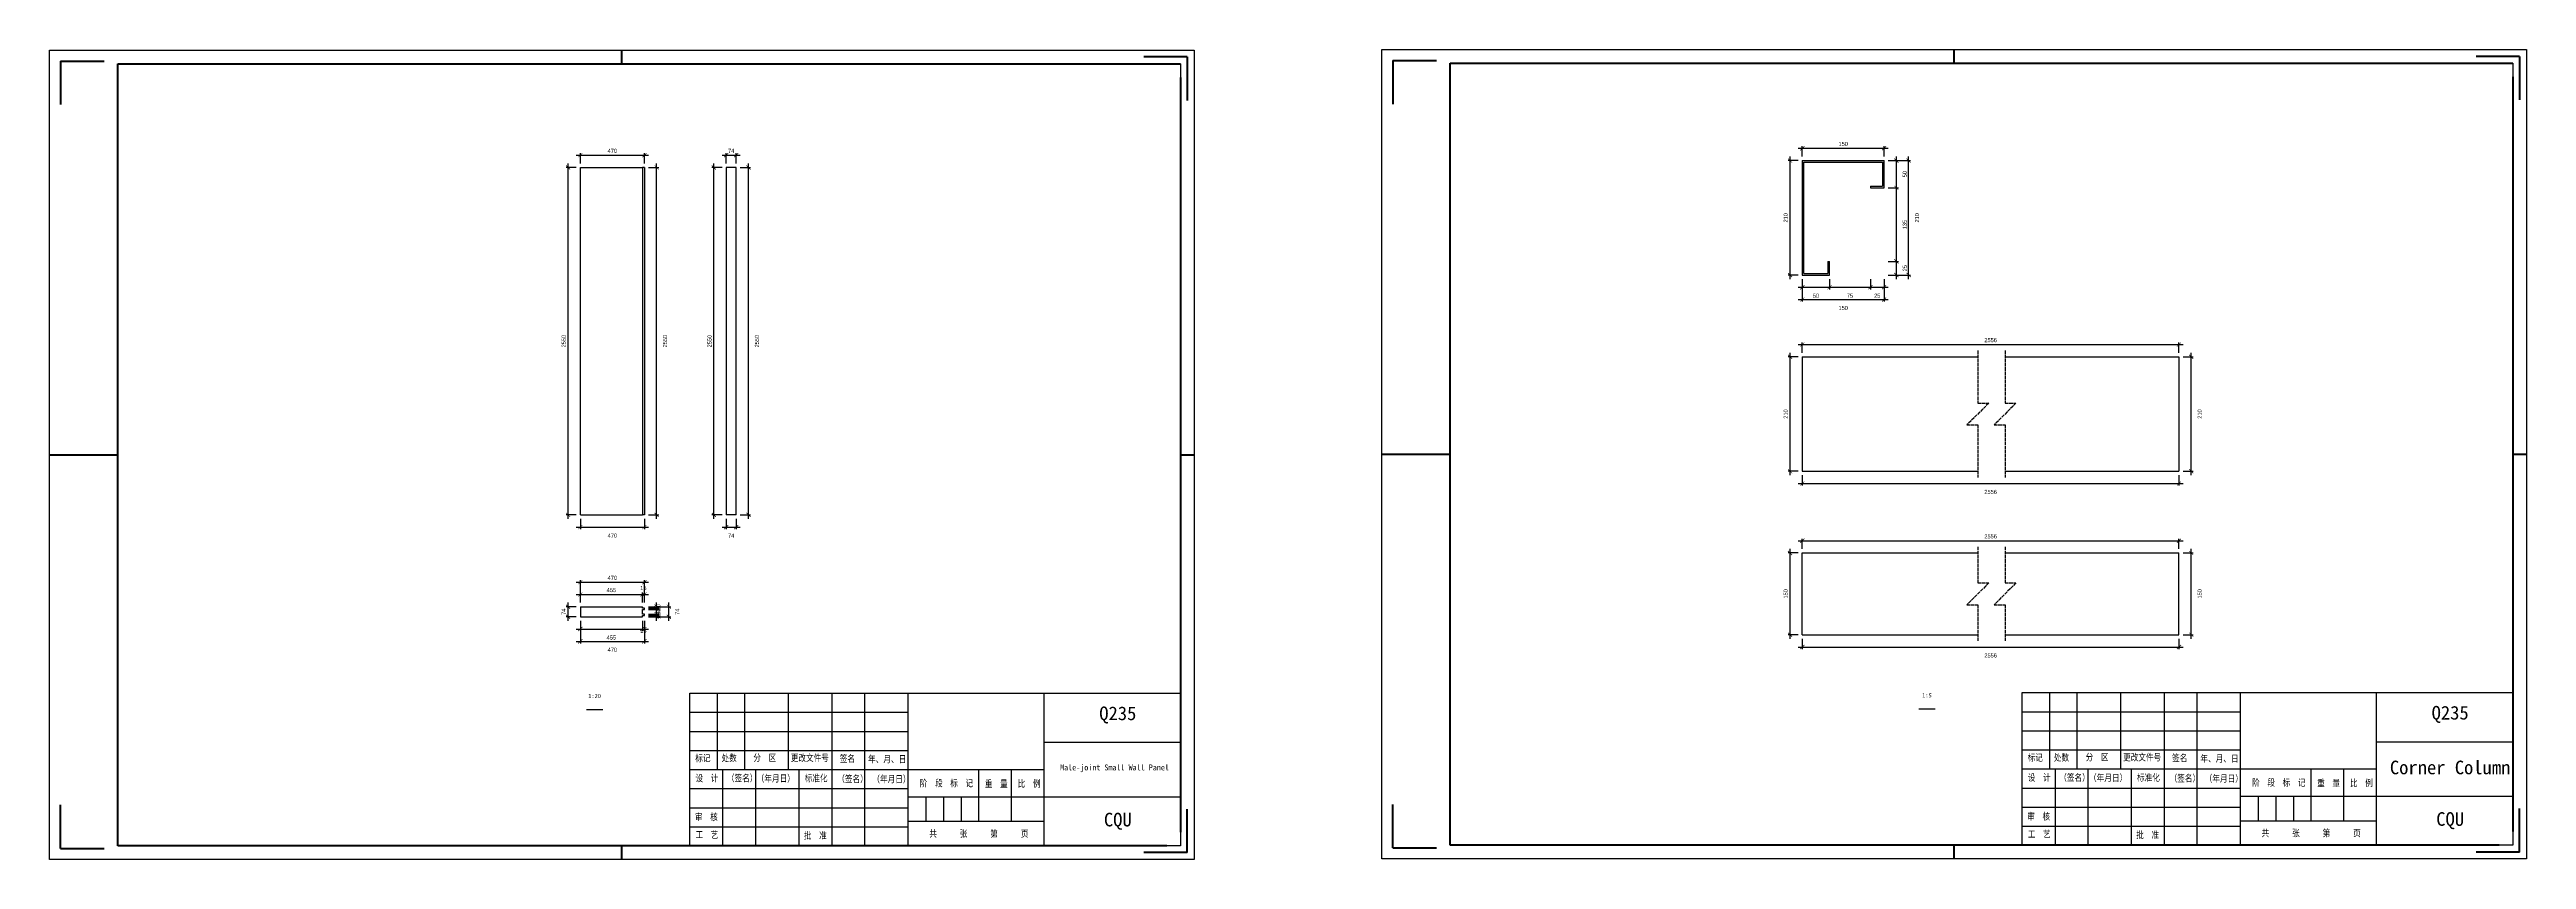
# Model space of a CAD drawing. Header units: millimetres. Extents: x 0 to 1925, y 0 to 4345.
# Drawn here: x 1 to 910, y 0 to 297 of the extents above; entities that cross this region are included whole.
import ezdxf

# ---------------------------------------------------------------- set-up
doc = ezdxf.new("R2010")
doc.units = ezdxf.units.MM
doc.linetypes.add('DASHED', pattern=[1.524, 1.27, -0.254])
doc.layers.add('总内框线', color=7, linetype='Continuous', lineweight=50)
doc.layers.add('总外框线', color=7, linetype='Continuous', lineweight=30)
doc.styles.add('OpenSansCondensed-Light', font='OpenSansCondensed-Light.ttf')
doc.styles.add('陈杰（2）', font='gbenor.shx', dxfattribs={"width": 0.8, "bigfont": 'gbcbig.shx'})
doc.dimstyles.new('EZDXF', dxfattribs={"dimtxt": 0.25, "dimasz": 0.175, "dimexe": 0.375, "dimexo": 0.125, "dimgap": 0.1, "dimtad": 1, "dimlfac": 100, "dimzin": 12, "dimdsep": 46, "dimtxsty": 'OpenSansCondensed-Light', "dimblk": 'ARCHTICK', "dimcen": 2.5, "dimazin": 3, "dimtfac": 0.5, "dimtmove": 2, "dimatfit": 3, "dimarcsym": 0})

# ---------------------------------------------------------------- blocks, each defined once
blk = doc.blocks.new('_ARCHTICK')
at = {"color": 0, "linetype": 'ByBlock', "const_width": 0.15}
blk.add_lwpolyline([(-0.5, -0.5), (0.5, 0.5)], dxfattribs=at)
blk = doc.blocks.new('*D1126')
at = {"color": 0, "lineweight": -2, "transparency": 16777216}
for p, q in [((194.38, 258.23), (220.88, 258.23)), ((195.88, 255.23), (195.88, 258.98)), ((219.38, 255.23), (219.38, 258.98))]:
    blk.add_line(p, q, dxfattribs=at)
at = {"layer": 'Defpoints', "color": 0, "transparency": 16777216}
for p in [(219.38, 258.23), (195.88, 253.73), (219.38, 253.73)]:
    blk.add_point(p, dxfattribs=at)
at = {"color": 0, "lineweight": -2, "transparency": 16777216, "xscale": 1.5, "yscale": 1.5, "zscale": 1.5, "rotation": 180}
blk.add_blockref('_ARCHTICK', (195.88, 258.23), dxfattribs=at)
at = {"color": 0, "lineweight": -2, "transparency": 16777216, "xscale": 1.5, "yscale": 1.5, "zscale": 1.5}
blk.add_blockref('_ARCHTICK', (219.38, 258.23), dxfattribs=at)
at = {"color": 0, "transparency": 16777216, "insert": (207.63, 259.83), "char_height": 1.5, "attachment_point": 5, "style": 'OpenSansCondensed-Light'}
blk.add_mtext('470', dxfattribs=at)
blk = doc.blocks.new('*D1127')
at = {"color": 0, "lineweight": -2, "transparency": 16777216}
for p, q in [((194.38, 121.73), (220.88, 121.73)), ((195.88, 124.73), (195.88, 120.98)), ((219.38, 124.73), (219.38, 120.98))]:
    blk.add_line(p, q, dxfattribs=at)
at = {"layer": 'Defpoints', "color": 0, "transparency": 16777216}
for p in [(195.88, 126.23), (219.38, 126.23), (219.38, 121.73)]:
    blk.add_point(p, dxfattribs=at)
at = {"color": 0, "lineweight": -2, "transparency": 16777216, "xscale": 1.5, "yscale": 1.5, "zscale": 1.5, "rotation": 180}
blk.add_blockref('_ARCHTICK', (195.88, 121.73), dxfattribs=at)
at = {"color": 0, "lineweight": -2, "transparency": 16777216, "xscale": 1.5, "yscale": 1.5, "zscale": 1.5}
blk.add_blockref('_ARCHTICK', (219.38, 121.73), dxfattribs=at)
at = {"color": 0, "transparency": 16777216, "insert": (207.63, 118.63), "char_height": 1.5, "attachment_point": 5, "style": 'OpenSansCondensed-Light'}
blk.add_mtext('470', dxfattribs=at)
blk = doc.blocks.new('*D1128')
at = {"color": 0, "lineweight": -2, "transparency": 16777216}
for p, q in [((191.38, 124.73), (191.38, 255.23)), ((194.38, 253.73), (190.63, 253.73)), ((194.38, 126.23), (190.63, 126.23))]:
    blk.add_line(p, q, dxfattribs=at)
at = {"layer": 'Defpoints', "color": 0, "transparency": 16777216}
for p in [(191.38, 253.73), (195.88, 253.73), (195.88, 126.23)]:
    blk.add_point(p, dxfattribs=at)
at = {"color": 0, "lineweight": -2, "transparency": 16777216, "xscale": 1.5, "yscale": 1.5, "zscale": 1.5}
for p, rotation in [((191.38, 253.73), 90), ((191.38, 126.23), 270)]:
    blk.add_blockref('_ARCHTICK', p, dxfattribs=dict(at, rotation=rotation))
at = {"color": 0, "transparency": 16777216, "insert": (189.78, 189.98), "char_height": 1.5, "attachment_point": 5, "rotation": 90, "style": 'OpenSansCondensed-Light'}
blk.add_mtext('2550', dxfattribs=at)
blk = doc.blocks.new('*D1129')
at = {"color": 0, "lineweight": -2, "transparency": 16777216}
for p, q in [((223.88, 124.73), (223.88, 255.23)), ((220.88, 253.73), (224.63, 253.73)), ((220.88, 126.23), (224.63, 126.23))]:
    blk.add_line(p, q, dxfattribs=at)
at = {"layer": 'Defpoints', "color": 0, "transparency": 16777216}
for p in [(219.38, 253.73), (223.88, 253.73), (219.38, 126.23)]:
    blk.add_point(p, dxfattribs=at)
at = {"color": 0, "lineweight": -2, "transparency": 16777216, "xscale": 1.5, "yscale": 1.5, "zscale": 1.5}
for p, rotation in [((223.88, 253.73), 90), ((223.88, 126.23), 270)]:
    blk.add_blockref('_ARCHTICK', p, dxfattribs=dict(at, rotation=rotation))
at = {"color": 0, "transparency": 16777216, "insert": (226.98, 189.98), "char_height": 1.5, "attachment_point": 5, "rotation": 90, "style": 'OpenSansCondensed-Light'}
blk.add_mtext('2550', dxfattribs=at)
blk = doc.blocks.new('*D1130')
at = {"color": 0, "lineweight": -2, "transparency": 16777216}
for p, q in [((247.88, 258.23), (254.58, 258.23)), ((249.38, 255.23), (249.38, 258.98)), ((253.08, 255.23), (253.08, 258.98))]:
    blk.add_line(p, q, dxfattribs=at)
at = {"layer": 'Defpoints', "color": 0, "transparency": 16777216}
for p in [(253.08, 258.23), (249.38, 253.73), (253.08, 253.73)]:
    blk.add_point(p, dxfattribs=at)
at = {"color": 0, "lineweight": -2, "transparency": 16777216, "xscale": 1.5, "yscale": 1.5, "zscale": 1.5, "rotation": 180}
blk.add_blockref('_ARCHTICK', (249.38, 258.23), dxfattribs=at)
at = {"color": 0, "lineweight": -2, "transparency": 16777216, "xscale": 1.5, "yscale": 1.5, "zscale": 1.5}
blk.add_blockref('_ARCHTICK', (253.08, 258.23), dxfattribs=at)
at = {"color": 0, "transparency": 16777216, "insert": (251.23, 259.83), "char_height": 1.5, "attachment_point": 5, "style": 'OpenSansCondensed-Light'}
blk.add_mtext('74', dxfattribs=at)
blk = doc.blocks.new('*D1131')
at = {"color": 0, "lineweight": -2, "transparency": 16777216}
for p, q in [((247.88, 121.73), (254.58, 121.73)), ((249.38, 124.73), (249.38, 120.98)), ((253.08, 124.73), (253.08, 120.98))]:
    blk.add_line(p, q, dxfattribs=at)
at = {"layer": 'Defpoints', "color": 0, "transparency": 16777216}
for p in [(249.38, 126.23), (253.08, 126.23), (253.08, 121.73)]:
    blk.add_point(p, dxfattribs=at)
at = {"color": 0, "lineweight": -2, "transparency": 16777216, "xscale": 1.5, "yscale": 1.5, "zscale": 1.5, "rotation": 180}
blk.add_blockref('_ARCHTICK', (249.38, 121.73), dxfattribs=at)
at = {"color": 0, "lineweight": -2, "transparency": 16777216, "xscale": 1.5, "yscale": 1.5, "zscale": 1.5}
blk.add_blockref('_ARCHTICK', (253.08, 121.73), dxfattribs=at)
at = {"color": 0, "transparency": 16777216, "insert": (251.23, 118.63), "char_height": 1.5, "attachment_point": 5, "style": 'OpenSansCondensed-Light'}
blk.add_mtext('74', dxfattribs=at)
blk = doc.blocks.new('*D1132')
at = {"color": 0, "lineweight": -2, "transparency": 16777216}
for p, q in [((244.88, 124.73), (244.88, 255.23)), ((247.88, 253.73), (244.13, 253.73)), ((247.88, 126.23), (244.13, 126.23))]:
    blk.add_line(p, q, dxfattribs=at)
at = {"layer": 'Defpoints', "color": 0, "transparency": 16777216}
for p in [(244.88, 253.73), (249.38, 253.73), (249.38, 126.23)]:
    blk.add_point(p, dxfattribs=at)
at = {"color": 0, "lineweight": -2, "transparency": 16777216, "xscale": 1.5, "yscale": 1.5, "zscale": 1.5}
for p, rotation in [((244.88, 253.73), 90), ((244.88, 126.23), 270)]:
    blk.add_blockref('_ARCHTICK', p, dxfattribs=dict(at, rotation=rotation))
at = {"color": 0, "transparency": 16777216, "insert": (243.28, 189.98), "char_height": 1.5, "attachment_point": 5, "rotation": 90, "style": 'OpenSansCondensed-Light'}
blk.add_mtext('2550', dxfattribs=at)
blk = doc.blocks.new('*D1133')
at = {"color": 0, "lineweight": -2, "transparency": 16777216}
for p, q in [((257.58, 124.73), (257.58, 255.23)), ((254.58, 253.73), (258.33, 253.73)), ((254.58, 126.23), (258.33, 126.23))]:
    blk.add_line(p, q, dxfattribs=at)
at = {"layer": 'Defpoints', "color": 0, "transparency": 16777216}
for p in [(253.08, 253.73), (257.58, 253.73), (253.08, 126.23)]:
    blk.add_point(p, dxfattribs=at)
at = {"color": 0, "lineweight": -2, "transparency": 16777216, "xscale": 1.5, "yscale": 1.5, "zscale": 1.5}
for p, rotation in [((257.58, 253.73), 90), ((257.58, 126.23), 270)]:
    blk.add_blockref('_ARCHTICK', p, dxfattribs=dict(at, rotation=rotation))
at = {"color": 0, "transparency": 16777216, "insert": (260.68, 189.98), "char_height": 1.5, "attachment_point": 5, "rotation": 90, "style": 'OpenSansCondensed-Light'}
blk.add_mtext('2550', dxfattribs=at)
blk = doc.blocks.new('*D1134')
at = {"color": 0, "lineweight": -2, "transparency": 16777216}
for p, q in [((194.38, 97.03), (220.13, 97.03)), ((195.88, 94.03), (195.88, 97.78)), ((218.63, 94.03), (218.63, 97.78))]:
    blk.add_line(p, q, dxfattribs=at)
at = {"layer": 'Defpoints', "color": 0, "transparency": 16777216}
for p in [(195.88, 92.53), (218.63, 97.03), (218.63, 92.53)]:
    blk.add_point(p, dxfattribs=at)
at = {"color": 0, "lineweight": -2, "transparency": 16777216, "xscale": 1.5, "yscale": 1.5, "zscale": 1.5, "rotation": 180}
blk.add_blockref('_ARCHTICK', (195.88, 97.03), dxfattribs=at)
at = {"color": 0, "lineweight": -2, "transparency": 16777216, "xscale": 1.5, "yscale": 1.5, "zscale": 1.5}
blk.add_blockref('_ARCHTICK', (218.63, 97.03), dxfattribs=at)
at = {"color": 0, "transparency": 16777216, "insert": (207.26, 98.63), "char_height": 1.5, "attachment_point": 5, "style": 'OpenSansCondensed-Light'}
blk.add_mtext('455', dxfattribs=at)
blk = doc.blocks.new('*D1135')
at = {"color": 0, "lineweight": -2, "transparency": 16777216}
for p, q in [((217.13, 97.03), (220.88, 97.03)), ((218.63, 94.03), (218.63, 97.78)), ((219.38, 94.03), (219.38, 97.78))]:
    blk.add_line(p, q, dxfattribs=at)
at = {"layer": 'Defpoints', "color": 0, "transparency": 16777216}
for p in [(218.63, 92.53), (219.38, 97.03), (219.38, 92.53)]:
    blk.add_point(p, dxfattribs=at)
at = {"color": 0, "lineweight": -2, "transparency": 16777216, "xscale": 1.5, "yscale": 1.5, "zscale": 1.5, "rotation": 180}
blk.add_blockref('_ARCHTICK', (218.63, 97.03), dxfattribs=at)
at = {"color": 0, "lineweight": -2, "transparency": 16777216, "xscale": 1.5, "yscale": 1.5, "zscale": 1.5}
blk.add_blockref('_ARCHTICK', (219.38, 97.03), dxfattribs=at)
at = {"color": 0, "transparency": 16777216, "insert": (219.01, 99.38), "char_height": 1.5, "attachment_point": 5, "style": 'OpenSansCondensed-Light'}
blk.add_mtext('15', dxfattribs=at)
blk = doc.blocks.new('*D1136')
at = {"color": 0, "lineweight": -2, "transparency": 16777216}
for p, q in [((194.38, 101.53), (220.88, 101.53)), ((195.88, 94.03), (195.88, 102.28)), ((219.38, 94.03), (219.38, 102.28))]:
    blk.add_line(p, q, dxfattribs=at)
at = {"layer": 'Defpoints', "color": 0, "transparency": 16777216}
for p in [(219.38, 101.53), (195.88, 92.53), (219.38, 92.53)]:
    blk.add_point(p, dxfattribs=at)
at = {"color": 0, "lineweight": -2, "transparency": 16777216, "xscale": 1.5, "yscale": 1.5, "zscale": 1.5, "rotation": 180}
blk.add_blockref('_ARCHTICK', (195.88, 101.53), dxfattribs=at)
at = {"color": 0, "lineweight": -2, "transparency": 16777216, "xscale": 1.5, "yscale": 1.5, "zscale": 1.5}
blk.add_blockref('_ARCHTICK', (219.38, 101.53), dxfattribs=at)
at = {"color": 0, "transparency": 16777216, "insert": (207.63, 103.13), "char_height": 1.5, "attachment_point": 5, "style": 'OpenSansCondensed-Light'}
blk.add_mtext('470', dxfattribs=at)
blk = doc.blocks.new('*D1137')
at = {"color": 0, "lineweight": -2, "transparency": 16777216}
for p, q in [((194.38, 84.33), (220.13, 84.33)), ((195.88, 87.33), (195.88, 83.58)), ((218.63, 87.33), (218.63, 83.58))]:
    blk.add_line(p, q, dxfattribs=at)
at = {"layer": 'Defpoints', "color": 0, "transparency": 16777216}
for p in [(195.88, 88.83), (218.63, 88.83), (218.63, 84.33)]:
    blk.add_point(p, dxfattribs=at)
at = {"color": 0, "lineweight": -2, "transparency": 16777216, "xscale": 1.5, "yscale": 1.5, "zscale": 1.5, "rotation": 180}
blk.add_blockref('_ARCHTICK', (195.88, 84.33), dxfattribs=at)
at = {"color": 0, "lineweight": -2, "transparency": 16777216, "xscale": 1.5, "yscale": 1.5, "zscale": 1.5}
blk.add_blockref('_ARCHTICK', (218.63, 84.33), dxfattribs=at)
at = {"color": 0, "transparency": 16777216, "insert": (207.26, 81.23), "char_height": 1.5, "attachment_point": 5, "style": 'OpenSansCondensed-Light'}
blk.add_mtext('455', dxfattribs=at)
blk = doc.blocks.new('*D1138')
at = {"color": 0, "lineweight": -2, "transparency": 16777216}
for p, q in [((217.13, 84.33), (220.88, 84.33)), ((218.63, 87.33), (218.63, 83.58)), ((219.38, 87.33), (219.38, 83.58))]:
    blk.add_line(p, q, dxfattribs=at)
at = {"layer": 'Defpoints', "color": 0, "transparency": 16777216}
for p in [(218.63, 88.83), (219.38, 88.83), (219.38, 84.33)]:
    blk.add_point(p, dxfattribs=at)
at = {"color": 0, "lineweight": -2, "transparency": 16777216, "xscale": 1.5, "yscale": 1.5, "zscale": 1.5, "rotation": 180}
blk.add_blockref('_ARCHTICK', (218.63, 84.33), dxfattribs=at)
at = {"color": 0, "lineweight": -2, "transparency": 16777216, "xscale": 1.5, "yscale": 1.5, "zscale": 1.5}
blk.add_blockref('_ARCHTICK', (219.38, 84.33), dxfattribs=at)
at = {"color": 0, "transparency": 16777216, "insert": (219.01, 83.68), "char_height": 1.5, "attachment_point": 5, "style": 'OpenSansCondensed-Light'}
blk.add_mtext('15', dxfattribs=at)
blk = doc.blocks.new('*D1139')
at = {"color": 0, "lineweight": -2, "transparency": 16777216}
for p, q in [((195.88, 87.33), (195.88, 79.08)), ((219.38, 87.33), (219.38, 79.08)), ((194.38, 79.83), (220.88, 79.83))]:
    blk.add_line(p, q, dxfattribs=at)
at = {"layer": 'Defpoints', "color": 0, "transparency": 16777216}
for p in [(195.88, 88.83), (219.38, 88.83), (219.38, 79.83)]:
    blk.add_point(p, dxfattribs=at)
at = {"color": 0, "lineweight": -2, "transparency": 16777216, "xscale": 1.5, "yscale": 1.5, "zscale": 1.5, "rotation": 180}
blk.add_blockref('_ARCHTICK', (195.88, 79.83), dxfattribs=at)
at = {"color": 0, "lineweight": -2, "transparency": 16777216, "xscale": 1.5, "yscale": 1.5, "zscale": 1.5}
blk.add_blockref('_ARCHTICK', (219.38, 79.83), dxfattribs=at)
at = {"color": 0, "transparency": 16777216, "insert": (207.63, 76.73), "char_height": 1.5, "attachment_point": 5, "style": 'OpenSansCondensed-Light'}
blk.add_mtext('470', dxfattribs=at)
blk = doc.blocks.new('*D1140')
at = {"color": 0, "lineweight": -2, "transparency": 16777216}
for p, q in [((194.38, 92.53), (190.63, 92.53)), ((191.38, 87.33), (191.38, 94.03)), ((194.38, 88.83), (190.63, 88.83))]:
    blk.add_line(p, q, dxfattribs=at)
at = {"layer": 'Defpoints', "color": 0, "transparency": 16777216}
for p in [(191.38, 92.53), (195.88, 92.53), (195.88, 88.83)]:
    blk.add_point(p, dxfattribs=at)
at = {"color": 0, "lineweight": -2, "transparency": 16777216, "xscale": 1.5, "yscale": 1.5, "zscale": 1.5}
for p, rotation in [((191.38, 92.53), 90), ((191.38, 88.83), 270)]:
    blk.add_blockref('_ARCHTICK', p, dxfattribs=dict(at, rotation=rotation))
at = {"color": 0, "transparency": 16777216, "insert": (189.78, 90.68), "char_height": 1.5, "attachment_point": 5, "rotation": 90, "style": 'OpenSansCondensed-Light'}
blk.add_mtext('74', dxfattribs=at)
blk = doc.blocks.new('*D1141')
at = {"color": 0, "lineweight": -2, "transparency": 16777216}
for p, q in [((220.88, 92.03), (224.63, 92.03)), ((220.88, 91.53), (224.63, 91.53)), ((223.88, 90.03), (223.88, 93.53))]:
    blk.add_line(p, q, dxfattribs=at)
at = {"layer": 'Defpoints', "color": 0, "transparency": 16777216}
for p in [(219.38, 92.03), (219.38, 91.53), (223.88, 92.03)]:
    blk.add_point(p, dxfattribs=at)
at = {"color": 0, "lineweight": -2, "transparency": 16777216, "xscale": 1.5, "yscale": 1.5, "zscale": 1.5}
for p, rotation in [((223.88, 92.03), 90), ((223.88, 91.53), 270)]:
    blk.add_blockref('_ARCHTICK', p, dxfattribs=dict(at, rotation=rotation))
at = {"color": 0, "transparency": 16777216, "insert": (224.53, 91.78), "char_height": 1.5, "attachment_point": 5, "rotation": 90, "style": 'OpenSansCondensed-Light'}
blk.add_mtext('10', dxfattribs=at)
blk = doc.blocks.new('*D1142')
at = {"color": 0, "lineweight": -2, "transparency": 16777216}
for p, q in [((223.88, 87.83), (223.88, 91.33)), ((220.88, 89.83), (224.63, 89.83)), ((220.88, 89.33), (224.63, 89.33))]:
    blk.add_line(p, q, dxfattribs=at)
at = {"layer": 'Defpoints', "color": 0, "transparency": 16777216}
for p in [(219.38, 89.83), (219.38, 89.33), (223.88, 89.83)]:
    blk.add_point(p, dxfattribs=at)
at = {"color": 0, "lineweight": -2, "transparency": 16777216, "xscale": 1.5, "yscale": 1.5, "zscale": 1.5}
for p, rotation in [((223.88, 89.83), 90), ((223.88, 89.33), 270)]:
    blk.add_blockref('_ARCHTICK', p, dxfattribs=dict(at, rotation=rotation))
at = {"color": 0, "transparency": 16777216, "insert": (224.53, 89.58), "char_height": 1.5, "attachment_point": 5, "rotation": 90, "style": 'OpenSansCondensed-Light'}
blk.add_mtext('10', dxfattribs=at)
blk = doc.blocks.new('*D1143')
at = {"color": 0, "lineweight": -2, "transparency": 16777216}
for p, q in [((220.88, 92.53), (224.63, 92.53)), ((220.88, 92.03), (224.63, 92.03)), ((223.88, 90.53), (223.88, 94.03))]:
    blk.add_line(p, q, dxfattribs=at)
at = {"layer": 'Defpoints', "color": 0, "transparency": 16777216}
for p in [(219.38, 92.53), (219.38, 92.03), (223.88, 92.53)]:
    blk.add_point(p, dxfattribs=at)
at = {"color": 0, "lineweight": -2, "transparency": 16777216, "xscale": 1.5, "yscale": 1.5, "zscale": 1.5}
for p, rotation in [((223.88, 92.53), 90), ((223.88, 92.03), 270)]:
    blk.add_blockref('_ARCHTICK', p, dxfattribs=dict(at, rotation=rotation))
at = {"color": 0, "transparency": 16777216, "insert": (224.53, 92.28), "char_height": 1.5, "attachment_point": 5, "rotation": 90, "style": 'OpenSansCondensed-Light'}
blk.add_mtext('10', dxfattribs=at)
blk = doc.blocks.new('*D1144')
at = {"color": 0, "lineweight": -2, "transparency": 16777216}
for p, q in [((220.88, 89.33), (224.63, 89.33)), ((220.88, 88.83), (224.63, 88.83)), ((223.88, 87.33), (223.88, 90.83))]:
    blk.add_line(p, q, dxfattribs=at)
at = {"layer": 'Defpoints', "color": 0, "transparency": 16777216}
for p in [(219.38, 89.33), (219.38, 88.83), (223.88, 89.33)]:
    blk.add_point(p, dxfattribs=at)
at = {"color": 0, "lineweight": -2, "transparency": 16777216, "xscale": 1.5, "yscale": 1.5, "zscale": 1.5}
for p, rotation in [((223.88, 89.33), 90), ((223.88, 88.83), 270)]:
    blk.add_blockref('_ARCHTICK', p, dxfattribs=dict(at, rotation=rotation))
at = {"color": 0, "transparency": 16777216, "insert": (224.53, 89.08), "char_height": 1.5, "attachment_point": 5, "rotation": 90, "style": 'OpenSansCondensed-Light'}
blk.add_mtext('10', dxfattribs=at)
blk = doc.blocks.new('*D1145')
at = {"color": 0, "lineweight": -2, "transparency": 16777216}
for p, q in [((220.88, 91.53), (224.63, 91.53)), ((223.88, 88.33), (223.88, 93.03)), ((220.88, 89.83), (224.63, 89.83))]:
    blk.add_line(p, q, dxfattribs=at)
at = {"layer": 'Defpoints', "color": 0, "transparency": 16777216}
for p in [(219.38, 91.53), (223.88, 91.53), (219.38, 89.83)]:
    blk.add_point(p, dxfattribs=at)
at = {"color": 0, "lineweight": -2, "transparency": 16777216, "xscale": 1.5, "yscale": 1.5, "zscale": 1.5}
for p, rotation in [((223.88, 91.53), 90), ((223.88, 89.83), 270)]:
    blk.add_blockref('_ARCHTICK', p, dxfattribs=dict(at, rotation=rotation))
at = {"color": 0, "transparency": 16777216, "insert": (224.53, 90.68), "char_height": 1.5, "attachment_point": 5, "rotation": 90, "style": 'OpenSansCondensed-Light'}
blk.add_mtext('34', dxfattribs=at)
blk = doc.blocks.new('*D1146')
at = {"color": 0, "lineweight": -2, "transparency": 16777216}
for p, q in [((220.88, 92.53), (229.13, 92.53)), ((228.38, 87.33), (228.38, 94.03)), ((220.88, 88.83), (229.13, 88.83))]:
    blk.add_line(p, q, dxfattribs=at)
at = {"layer": 'Defpoints', "color": 0, "transparency": 16777216}
for p in [(219.38, 92.53), (228.38, 92.53), (219.38, 88.83)]:
    blk.add_point(p, dxfattribs=at)
at = {"color": 0, "lineweight": -2, "transparency": 16777216, "xscale": 1.5, "yscale": 1.5, "zscale": 1.5}
for p, rotation in [((228.38, 92.53), 90), ((228.38, 88.83), 270)]:
    blk.add_blockref('_ARCHTICK', p, dxfattribs=dict(at, rotation=rotation))
at = {"color": 0, "transparency": 16777216, "insert": (231.48, 90.68), "char_height": 1.5, "attachment_point": 5, "rotation": 90, "style": 'OpenSansCondensed-Light'}
blk.add_mtext('74', dxfattribs=at)

msp = doc.modelspace()

# ---------------------------------------------------------------- linework, layer by layer
for p, q in [((416.10535, 291.78398), (416.10535, 106.78398)), ((905, 292), (905, 107)), ((644.27901, 256.25), (674.27901, 256.25)), ((644.27901, 256.25), (644.27901, 214.25)), ((644.87901, 255.65), (673.67901, 255.65)), ((644.87901, 214.85), (644.87901, 255.65)), ((673.67901, 255.65), (673.67901, 246.85)), ((674.27901, 246.25), (674.27901, 256.25)), ((195.88436, 126.23398), (195.88436, 253.73398)), ((195.88436, 253.73398), (218.63436, 253.73398)), ((218.63436, 253.73398), (218.63436, 126.23398)), ((219.38436, 253.73398), (218.63436, 253.73398)), ((219.38436, 253.73398), (219.38436, 126.23398)), ((253.08436, 253.73398), (249.38436, 253.73398)), ((249.38436, 253.73398), (249.38436, 126.23398)), ((253.08436, 126.23398), (253.08436, 253.73398)), ((669.27901, 246.85), (673.67901, 246.85)), ((669.27901, 246.85), (669.27901, 246.25)), ((669.27901, 246.25), (674.27901, 246.25)), ((653.67901, 219.25), (654.27901, 219.25)), ((653.67901, 219.25), (653.67901, 214.85)), ((654.27901, 214.25), (654.27901, 219.25)), ((644.27901, 214.25), (654.27901, 214.25)), ((644.87901, 214.85), (653.67901, 214.85)), ((644.27901, 184.25), (708.67901, 184.25)), ((644.27901, 184.25), (644.27901, 142.25)), ((718.67901, 184.25), (782.47901, 184.25)), ((782.47901, 184.25), (782.47901, 142.25)), ((644.27901, 142.25), (708.67901, 142.25)), ((718.67901, 142.25), (782.47901, 142.25)), ((195.88436, 126.23398), (218.63436, 126.23398)), ((219.38436, 126.23398), (218.63436, 126.23398)), ((253.08436, 126.23398), (249.38436, 126.23398)), ((644.27901, 112.25), (708.67901, 112.25)), ((644.27901, 82.25), (644.27901, 112.25)), ((718.67901, 112.25), (782.47901, 112.25)), ((782.47901, 82.25), (782.47901, 112.25)), ((195.88436, 92.53398), (218.63436, 92.53398)), ((195.88436, 92.53398), (195.88436, 88.83398)), ((218.63436, 92.03398), (218.63436, 92.53398)), ((219.38436, 92.03398), (218.63436, 92.03398)), ((218.63436, 91.53398), (219.38436, 91.53398)), ((218.63436, 89.83398), (218.63436, 91.53398)), ((219.38436, 91.53398), (219.38436, 92.03398)), ((195.88436, 88.83398), (218.63436, 88.83398)), ((219.38436, 89.83398), (218.63436, 89.83398)), ((218.63436, 89.33398), (219.38436, 89.33398)), ((218.63436, 88.83398), (218.63436, 89.33398)), ((219.38436, 89.33398), (219.38436, 89.83398)), ((644.27901, 82.25), (708.67901, 82.25)), ((718.67901, 82.25), (782.47901, 82.25)), ((198.10535, 54.78398), (204.10535, 54.78398)), ((236.10535, 60.78398), (416.10535, 60.78398)), ((236.10535, 4.78398), (236.10535, 60.78398)), ((246.10535, 60.78398), (246.10535, 32.78398)), ((256.10535, 60.78398), (256.10535, 32.78398)), ((272.10535, 60.78398), (272.10535, 32.78398)), ((288.10535, 60.78398), (288.10535, 32.78398)), ((300.10535, 60.78398), (300.10535, 4.78398)), ((316.10535, 60.78398), (316.10535, 4.78398)), ((366.10535, 4.78398), (366.10535, 60.78398)), ((416.10535, 60.78398), (416.10535, 4.78398)), ((687, 55), (693, 55)), ((725, 61), (905, 61)), ((725, 5), (725, 61)), ((735, 61), (735, 33)), ((745, 61), (745, 33)), ((761, 61), (761, 33)), ((777, 61), (777, 33)), ((789, 61), (789, 5)), ((805, 61), (805, 5)), ((855, 5), (855, 61)), ((905, 61), (905, 5)), ((236.10535, 53.78398), (316.10535, 53.78398)), ((236.10535, 46.78398), (316.10535, 46.78398)), ((725, 54), (805, 54)), ((725, 47), (805, 47)), ((236.10535, 39.78398), (316.10535, 39.78398)), ((366.10535, 42.78398), (416.10535, 42.78398)), ((725, 40), (805, 40)), ((855, 43), (905, 43)), ((236.10535, 32.78398), (366.10535, 32.78398)), ((248.10535, 32.78398), (248.10535, 4.78398)), ((260.10535, 32.78398), (260.10535, 4.78398)), ((276.10535, 32.78398), (276.10535, 4.78398)), ((288.10535, 32.78398), (288.10535, 4.78398)), ((342.10535, 13.78398), (342.10535, 32.78398)), ((354.10535, 13.78398), (354.10535, 32.78398)), ((725, 33), (855, 33)), ((737, 33), (737, 5)), ((749, 33), (749, 5)), ((765, 33), (765, 5)), ((777, 33), (777, 5)), ((831, 14), (831, 33)), ((843, 14), (843, 33)), ((236.10535, 25.78398), (316.10535, 25.78398)), ((236.10535, 18.78398), (316.10535, 18.78398)), ((316.10535, 22.78398), (366.10535, 22.78398)), ((322.60535, 22.78398), (322.60535, 13.78398)), ((329.10535, 22.78398), (329.10535, 13.78398)), ((335.60535, 22.78398), (335.60535, 13.78398)), ((366.10535, 22.78398), (416.10535, 22.78398)), ((725, 26), (805, 26)), ((725, 19), (805, 19)), ((805, 23), (855, 23)), ((811.5, 23), (811.5, 14)), ((818, 23), (818, 14)), ((824.5, 23), (824.5, 14)), ((855, 23), (905, 23)), ((236.10535, 11.78398), (316.10535, 11.78398)), ((316.10535, 13.78398), (366.10535, 13.78398)), ((725, 12), (805, 12)), ((805, 14), (855, 14)), ((416.10535, 4.78398), (236.10535, 4.78398)), ((905, 5), (725, 5))]:
    msp.add_line(p, q)
at = {"linetype": 'DASHED'}
for p, q in [((708.67901, 186.5), (708.67901, 167.25)), ((718.67901, 186.5), (718.67901, 167.25)), ((712.67901, 167.25), (704.67901, 159.25)), ((708.67901, 167.25), (712.67901, 167.25)), ((722.67901, 167.25), (714.67901, 159.25)), ((718.67901, 167.25), (722.67901, 167.25)), ((704.67901, 159.25), (708.67901, 159.25)), ((708.67901, 159.25), (708.67901, 140)), ((714.67901, 159.25), (718.67901, 159.25)), ((718.67901, 159.25), (718.67901, 140)), ((708.67901, 114.5), (708.67901, 101.25)), ((718.67901, 114.5), (718.67901, 101.25)), ((712.67901, 101.25), (704.67901, 93.25)), ((708.67901, 101.25), (712.67901, 101.25)), ((722.67901, 101.25), (714.67901, 93.25)), ((718.67901, 101.25), (722.67901, 101.25)), ((704.67901, 93.25), (708.67901, 93.25)), ((708.67901, 93.25), (708.67901, 80)), ((714.67901, 93.25), (718.67901, 93.25)), ((718.67901, 93.25), (718.67901, 80))]:
    msp.add_line(p, q, dxfattribs=at)
at = {"layer": '总内框线'}
for p, q in [((5.10535, 292.78398), (5.10535, 276.78398)), ((5.10535, 292.78398), (21.10535, 292.78398)), ((26.10535, 4.78398), (26.10535, 291.78398)), ((26.10535, 291.78398), (416.10535, 291.78398)), ((211.10535, 291.78398), (211.10535, 296.78398)), ((418.60535, 294.28398), (402.60535, 294.28398)), ((418.60535, 294.28398), (418.60535, 278.28398)), ((494, 293), (494, 277)), ((494, 293), (510, 293)), ((515, 5), (515, 292)), ((515, 292), (905, 292)), ((700, 292), (700, 297)), ((907.5, 294.5), (891.5, 294.5)), ((907.5, 294.5), (907.5, 278.5)), ((416.10535, 286.78398), (416.10535, 9.78398)), ((905, 287), (905, 10)), ((1.10535, 148.28398), (26.10535, 148.28398)), ((416.10535, 148.28398), (421.10535, 148.28398)), ((490, 148.5), (515, 148.5)), ((905, 148.5), (910, 148.5)), ((5.10535, 3.78398), (5.10535, 19.78398)), ((418.60535, 2.28398), (418.60535, 18.28398)), ((494, 4), (494, 20)), ((907.5, 2.5), (907.5, 18.5)), ((5.10535, 3.78398), (21.10535, 3.78398)), ((411.10535, 4.78398), (26.10535, 4.78398)), ((211.10535, -0.21602), (211.10535, 4.78398)), ((418.60535, 2.28398), (402.60535, 2.28398)), ((494, 4), (510, 4)), ((900, 5), (515, 5)), ((700, 0), (700, 5)), ((907.5, 2.5), (891.5, 2.5))]:
    msp.add_line(p, q, dxfattribs=at)
at = {"layer": '总外框线'}
for p, q in [((1.10535, -0.21602), (1.10535, 296.78398)), ((1.10535, 296.78398), (421.10535, 296.78398)), ((421.10535, 296.78398), (421.10535, -0.21602)), ((490, 0), (490, 297)), ((490, 297), (910, 297)), ((910, 297), (910, 0)), ((910, 0), (490, 0)), ((421.10535, -0.21602), (1.10535, -0.21602))]:
    msp.add_line(p, q, dxfattribs=at)

# ---------------------------------------------------------------- texts
at = {"attachment_point": 5}
for s, insert, char_height in [('1:20', (201.10535, 59.78398), 1.5), ('Q235', (393.10535, 52.78398), 5), ('1:5', (690, 60), 1.5), ('Q235', (882, 53), 5), ('Male-joint Small Wall Panel', (391.89195, 33.22119), 2.175067), ('Corner Column', (882, 33.5), 5), ('CQU', (393.10535, 13.78398), 5), ('CQU', (882, 14), 5)]:
    msp.add_mtext(s, dxfattribs=dict(at, insert=insert, char_height=char_height))
at = {"char_height": 2.5, "width": 93.0192856, "attachment_point": 1, "style": '陈杰（2）'}
for s, insert in [('{\\fSimSun|b0|i0|c134|p2;标记}', (238.06018, 38.22451)), ('{\\fSimSun|b0|i0|c134|p2;处数}', (247.68131, 38.23941)), ('{\\fSimSun|b0|i0|c134|p2;分\u3000区}', (259.34227, 38.36357)), ('{\\fSimSun|b0|i0|c134|p2;更改文件号}', (273.07704, 38.30894)), ('{\\fSimSun|b0|i0|c134|p2;签名}', (291.06143, 38.05068)), ('{\\fSimSun|b0|i0|c134|p2;年、月、日}', (301.456, 37.85699)), ('{\\fSimSun|b0|i0|c134|p2;标记}', (726.95482, 38.44053)), ('{\\fSimSun|b0|i0|c134|p2;处数}', (736.57596, 38.45543)), ('{\\fSimSun|b0|i0|c134|p2;分\u3000区}', (748.23692, 38.57959)), ('{\\fSimSun|b0|i0|c134|p2;更改文件号}', (761.97169, 38.52496)), ('{\\fSimSun|b0|i0|c134|p2;签名}', (779.95608, 38.2667)), ('{\\fSimSun|b0|i0|c134|p2;年、月、日}', (790.35064, 38.07301)), ('{\\fSimSun|b0|i0|c134|p2;设\u3000计}', (238.11967, 30.88405)), ('{\\fSimSun|b0|i0|c134|p2;（签名）}', (249.66164, 30.88405)), ('{\\fSimSun|b0|i0|c134|p2;\u3000（年月日）}', (257.78691, 30.76982)), ('{\\fSimSun|b0|i0|c134|p2;标准化}', (278.19358, 30.86915)), ('{\\fSimSun|b0|i0|c134|p2;（签名）}', (290.16051, 30.62083)), ('{\\fSimSun|b0|i0|c134|p2;（年月日）}', (303.02835, 30.5215)), ('{\\fSimSun|b0|i0|c134|p2;阶\u3000段\u3000标\u3000记}', (320.4093, 29.03652)), ('{\\fSimSun|b0|i0|c134|p2;重\u3000量}', (344.29216, 28.80806)), ('{\\fSimSun|b0|i0|c134|p2;比\u3000例}', (356.34408, 28.87759)), ('{\\fSimSun|b0|i0|c134|p2;设\u3000计}', (727.01432, 31.10007)), ('{\\fSimSun|b0|i0|c134|p2;（签名）}', (738.55629, 31.10007)), ('{\\fSimSun|b0|i0|c134|p2;\u3000（年月日）}', (746.68156, 30.98584)), ('{\\fSimSun|b0|i0|c134|p2;标准化}', (767.08823, 31.08517)), ('{\\fSimSun|b0|i0|c134|p2;（签名）}', (779.05516, 30.83685)), ('{\\fSimSun|b0|i0|c134|p2;（年月日）}', (791.923, 30.73752)), ('{\\fSimSun|b0|i0|c134|p2;阶\u3000段\u3000标\u3000记}', (809.30395, 29.25254)), ('{\\fSimSun|b0|i0|c134|p2;重\u3000量}', (833.18681, 29.02408)), ('{\\fSimSun|b0|i0|c134|p2;比\u3000例}', (845.23873, 29.09361)), ('{\\fSimSun|b0|i0|c134|p2;审\u3000核}', (237.91569, 16.61536)), ('{\\fSimSun|b0|i0|c134|p2;工\u3000艺}', (238.11967, 10.12914)), ('{\\fSimSun|b0|i0|c134|p2;批\u3000准}', (277.88761, 9.81128)), ('{\\fSimSun|b0|i0|c134|p2;共\u3000\u3000\u3000张\u3000\u3000\u3000第\u3000\u3000\u3000页}', (323.90248, 10.51156)), ('{\\fSimSun|b0|i0|c134|p2;审\u3000核}', (726.81034, 16.83138)), ('{\\fSimSun|b0|i0|c134|p2;工\u3000艺}', (727.01432, 10.34515)), ('{\\fSimSun|b0|i0|c134|p2;批\u3000准}', (766.78226, 10.0273)), ('{\\fSimSun|b0|i0|c134|p2;共\u3000\u3000\u3000张\u3000\u3000\u3000第\u3000\u3000\u3000页}', (812.79713, 10.72757))]:
    msp.add_mtext(s, dxfattribs=dict(at, insert=insert))

# ---------------------------------------------------------------- dimensions: what is measured, and where the dimension line sits
for base, p1, p2, override, picture, middle in [((191.38436, 253.73398), (195.88436, 126.23398), (195.88436, 253.73398), {"dimtxt": 1.5, "dimasz": 1.5, "dimexe": 0.75, "dimexo": 1.5, "dimtad": 1, "dimlfac": 20, "dimblk": 'ARCHTICK', "dimsah": 0, "dimtsz": 0, "dimdle": 1.5, "dimtmove": 2}, '*D1128', (189.78436, 189.98398)), ((223.88436, 253.73398), (219.38436, 126.23398), (219.38436, 253.73398), {"dimtxt": 1.5, "dimasz": 1.5, "dimexe": 0.75, "dimexo": 1.5, "dimtad": 4, "dimlfac": 20, "dimblk": 'ARCHTICK', "dimsah": 0, "dimtsz": 0, "dimdle": 1.5, "dimtmove": 2}, '*D1129', (226.98436, 189.98398)), ((244.88436, 253.73398), (249.38436, 126.23398), (249.38436, 253.73398), {"dimtxt": 1.5, "dimasz": 1.5, "dimexe": 0.75, "dimexo": 1.5, "dimtad": 1, "dimlfac": 20, "dimblk": 'ARCHTICK', "dimsah": 0, "dimtsz": 0, "dimdle": 1.5, "dimtmove": 2}, '*D1132', (243.28436, 189.98398)), ((257.58436, 253.73398), (253.08436, 126.23398), (253.08436, 253.73398), {"dimtxt": 1.5, "dimasz": 1.5, "dimexe": 0.75, "dimexo": 1.5, "dimtad": 4, "dimlfac": 20, "dimblk": 'ARCHTICK', "dimsah": 0, "dimtsz": 0, "dimdle": 1.5, "dimtmove": 2}, '*D1133', (260.68436, 189.98398)), ((191.38436, 92.53398), (195.88436, 88.83398), (195.88436, 92.53398), {"dimtxt": 1.5, "dimasz": 1.5, "dimexe": 0.75, "dimexo": 1.5, "dimtad": 1, "dimlfac": 20, "dimblk": 'ARCHTICK', "dimsah": 0, "dimtsz": 0, "dimdle": 1.5, "dimtmove": 2}, '*D1140', (189.78436, 90.68398)), ((223.88436, 92.53398), (219.38436, 92.03398), (219.38436, 92.53398), {"dimtxt": 1.5, "dimasz": 1.5, "dimexe": 0.75, "dimexo": 1.5, "dimtad": 4, "dimlfac": 20, "dimblk": 'ARCHTICK', "dimsah": 0, "dimtsz": 0, "dimdle": 1.5, "dimtmove": 2}, '*D1143', (224.53436, 92.28398)), ((228.38436, 92.53398), (219.38436, 88.83398), (219.38436, 92.53398), {"dimtxt": 1.5, "dimasz": 1.5, "dimexe": 0.75, "dimexo": 1.5, "dimtad": 4, "dimlfac": 20, "dimblk": 'ARCHTICK', "dimsah": 0, "dimtsz": 0, "dimdle": 1.5, "dimtmove": 2}, '*D1146', (231.48436, 90.68398)), ((223.88436, 92.03398), (219.38436, 91.53398), (219.38436, 92.03398), {"dimtxt": 1.5, "dimasz": 1.5, "dimexe": 0.75, "dimexo": 1.5, "dimtad": 4, "dimlfac": 20, "dimblk": 'ARCHTICK', "dimsah": 0, "dimtsz": 0, "dimdle": 1.5, "dimtmove": 2}, '*D1141', (224.53436, 91.78398)), ((223.88436, 91.53398), (219.38436, 89.83398), (219.38436, 91.53398), {"dimtxt": 1.5, "dimasz": 1.5, "dimexe": 0.75, "dimexo": 1.5, "dimtad": 4, "dimlfac": 20, "dimblk": 'ARCHTICK', "dimsah": 0, "dimtsz": 0, "dimdle": 1.5, "dimtmove": 2}, '*D1145', (224.53436, 90.68398)), ((223.88436, 89.83398), (219.38436, 89.33398), (219.38436, 89.83398), {"dimtxt": 1.5, "dimasz": 1.5, "dimexe": 0.75, "dimexo": 1.5, "dimtad": 4, "dimlfac": 20, "dimblk": 'ARCHTICK', "dimsah": 0, "dimtsz": 0, "dimdle": 1.5, "dimtmove": 2}, '*D1142', (224.53436, 89.58398)), ((223.88436, 89.33398), (219.38436, 88.83398), (219.38436, 89.33398), {"dimtxt": 1.5, "dimasz": 1.5, "dimexe": 0.75, "dimexo": 1.5, "dimtad": 4, "dimlfac": 20, "dimblk": 'ARCHTICK', "dimsah": 0, "dimtsz": 0, "dimdle": 1.5, "dimtmove": 2}, '*D1144', (224.53436, 89.08398))]:
    dim = msp.add_linear_dim(base=base, p1=p1, p2=p2, angle=90, dimstyle='EZDXF', override=override)
    dim.commit()
    dim.dimension.update_dxf_attribs({"geometry": picture, "text_midpoint": middle, "dimtype": 160})
for base, p1, p2, override, picture, middle in [((219.38436, 258.23398), (195.88436, 253.73398), (219.38436, 253.73398), {"dimtxt": 1.5, "dimasz": 1.5, "dimexe": 0.75, "dimexo": 1.5, "dimtad": 1, "dimlfac": 20, "dimblk": 'ARCHTICK', "dimsah": 0, "dimtsz": 0, "dimdle": 1.5, "dimtmove": 2}, '*D1126', (207.63436, 259.83398)), ((253.08436, 258.23398), (249.38436, 253.73398), (253.08436, 253.73398), {"dimtxt": 1.5, "dimasz": 1.5, "dimexe": 0.75, "dimexo": 1.5, "dimtad": 1, "dimlfac": 20, "dimblk": 'ARCHTICK', "dimsah": 0, "dimtsz": 0, "dimdle": 1.5, "dimtmove": 2}, '*D1130', (251.23436, 259.83398)), ((219.38436, 121.73398), (195.88436, 126.23398), (219.38436, 126.23398), {"dimtxt": 1.5, "dimasz": 1.5, "dimexe": 0.75, "dimexo": 1.5, "dimtad": 4, "dimlfac": 20, "dimblk": 'ARCHTICK', "dimsah": 0, "dimtsz": 0, "dimdle": 1.5, "dimtmove": 2}, '*D1127', (207.63436, 118.63398)), ((253.08436, 121.73398), (249.38436, 126.23398), (253.08436, 126.23398), {"dimtxt": 1.5, "dimasz": 1.5, "dimexe": 0.75, "dimexo": 1.5, "dimtad": 4, "dimlfac": 20, "dimblk": 'ARCHTICK', "dimsah": 0, "dimtsz": 0, "dimdle": 1.5, "dimtmove": 2}, '*D1131', (251.23436, 118.63398)), ((219.38436, 101.53398), (195.88436, 92.53398), (219.38436, 92.53398), {"dimtxt": 1.5, "dimasz": 1.5, "dimexe": 0.75, "dimexo": 1.5, "dimtad": 1, "dimlfac": 20, "dimblk": 'ARCHTICK', "dimsah": 0, "dimtsz": 0, "dimdle": 1.5, "dimtmove": 2}, '*D1136', (207.63436, 103.13398)), ((219.38436, 97.03398), (218.63436, 92.53398), (219.38436, 92.53398), {"dimtxt": 1.5, "dimasz": 1.5, "dimexe": 0.75, "dimexo": 1.5, "dimtad": 1, "dimlfac": 20, "dimblk": 'ARCHTICK', "dimsah": 0, "dimtsz": 0, "dimdle": 1.5, "dimtmove": 2}, '*D1135', (219.00936, 99.38398)), ((218.63436, 97.03398), (195.88436, 92.53398), (218.63436, 92.53398), {"dimtxt": 1.5, "dimasz": 1.5, "dimexe": 0.75, "dimexo": 1.5, "dimtad": 1, "dimlfac": 20, "dimblk": 'ARCHTICK', "dimsah": 0, "dimtsz": 0, "dimdle": 1.5, "dimtmove": 2}, '*D1134', (207.25936, 98.63398)), ((218.63436, 84.33398), (195.88436, 88.83398), (218.63436, 88.83398), {"dimtxt": 1.5, "dimasz": 1.5, "dimexe": 0.75, "dimexo": 1.5, "dimtad": 4, "dimlfac": 20, "dimblk": 'ARCHTICK', "dimsah": 0, "dimtsz": 0, "dimdle": 1.5, "dimtmove": 2}, '*D1137', (207.25936, 81.23398)), ((219.38436, 79.83398), (195.88436, 88.83398), (219.38436, 88.83398), {"dimtxt": 1.5, "dimasz": 1.5, "dimexe": 0.75, "dimexo": 1.5, "dimtad": 4, "dimlfac": 20, "dimblk": 'ARCHTICK', "dimsah": 0, "dimtsz": 0, "dimdle": 1.5, "dimtmove": 2}, '*D1139', (207.63436, 76.73398)), ((219.38436, 84.33398), (218.63436, 88.83398), (219.38436, 88.83398), {"dimtxt": 1.5, "dimasz": 1.5, "dimexe": 0.75, "dimexo": 1.5, "dimtad": 4, "dimlfac": 20, "dimblk": 'ARCHTICK', "dimsah": 0, "dimtsz": 0, "dimdle": 1.5, "dimtmove": 2}, '*D1138', (219.00936, 83.68398))]:
    dim = msp.add_linear_dim(base=base, p1=p1, p2=p2, dimstyle='EZDXF', override=override)
    dim.commit()
    dim.dimension.update_dxf_attribs({"geometry": picture, "text_midpoint": middle, "dimtype": 160})
for base, p1, p2, location, text, override in [((639.77901, 214.25), (644.27901, 214.25), (644.27901, 256.25), (638.17901, 235.25), '210', {"dimtxt": 1.5, "dimasz": 1.5, "dimexe": 0.75, "dimexo": 1.5, "dimtad": 1, "dimlfac": 5, "dimblk": 'ARCHTICK', "dimsah": 0, "dimtsz": 0, "dimdle": 1.5, "dimtmove": 2}), ((683.27901, 214.25), (674.27901, 214.25), (674.27901, 256.25), (686.37901, 235.25), '210', {"dimtxt": 1.5, "dimasz": 1.5, "dimexe": 0.75, "dimexo": 1.5, "dimtad": 4, "dimlfac": 5, "dimblk": 'ARCHTICK', "dimsah": 0, "dimtsz": 0, "dimdle": 1.5, "dimtmove": 2}), ((639.77901, 142.25), (644.27901, 142.25), (644.27901, 184.25), (638.17901, 163.25), '210', {"dimtxt": 1.5, "dimasz": 1.5, "dimexe": 0.75, "dimexo": 1.5, "dimtad": 1, "dimlfac": 5, "dimblk": 'ARCHTICK', "dimsah": 0, "dimtsz": 0, "dimdle": 1.5, "dimtmove": 2}), ((786.97901, 142.25), (782.47901, 142.25), (782.47901, 184.25), (790.07901, 163.25), '210', {"dimtxt": 1.5, "dimasz": 1.5, "dimexe": 0.75, "dimexo": 1.5, "dimtad": 4, "dimlfac": 5, "dimblk": 'ARCHTICK', "dimsah": 0, "dimtsz": 0, "dimdle": 1.5, "dimtmove": 2}), ((639.77901, 82.25), (644.27901, 82.25), (644.27901, 112.25), (638.17901, 97.25), '150', {"dimtxt": 1.5, "dimasz": 1.5, "dimexe": 0.75, "dimexo": 1.5, "dimtad": 1, "dimlfac": 5, "dimblk": 'ARCHTICK', "dimsah": 0, "dimtsz": 0, "dimdle": 1.5, "dimtmove": 2}), ((786.97901, 82.25), (782.47901, 82.25), (782.47901, 112.25), (790.07901, 97.25), '150', {"dimtxt": 1.5, "dimasz": 1.5, "dimexe": 0.75, "dimexo": 1.5, "dimtad": 4, "dimlfac": 5, "dimblk": 'ARCHTICK', "dimsah": 0, "dimtsz": 0, "dimdle": 1.5, "dimtmove": 2})]:
    msp.add_linear_dim(base=base, p1=p1, p2=p2, angle=90, location=location, text=text, dimstyle='EZDXF', override=override).render()
for base, p1, p2, location, text, override in [((644.27901, 260.75), (644.27901, 256.25), (674.27901, 256.25), (659.27901, 262.35), '150', {"dimtxt": 1.5, "dimasz": 1.5, "dimexe": 0.75, "dimexo": 1.5, "dimtad": 1, "dimlfac": 5, "dimblk": 'ARCHTICK', "dimsah": 0, "dimtsz": 0, "dimdle": 1.5, "dimtmove": 2}), ((644.27901, 205.25), (644.27901, 214.25), (674.27901, 214.25), (659.27901, 202.15), '150', {"dimtxt": 1.5, "dimasz": 1.5, "dimexe": 0.75, "dimexo": 1.5, "dimtad": 4, "dimlfac": 5, "dimblk": 'ARCHTICK', "dimsah": 0, "dimtsz": 0, "dimdle": 1.5, "dimtmove": 2}), ((644.27901, 188.75), (644.27901, 184.25), (782.47901, 184.25), (713.37901, 190.35), '2556', {"dimtxt": 1.5, "dimasz": 1.5, "dimexe": 0.75, "dimexo": 1.5, "dimtad": 1, "dimlfac": 5, "dimblk": 'ARCHTICK', "dimsah": 0, "dimtsz": 0, "dimdle": 1.5, "dimtmove": 2}), ((644.27901, 137.75), (644.27901, 142.25), (782.47901, 142.25), (713.37901, 134.65), '2556', {"dimtxt": 1.5, "dimasz": 1.5, "dimexe": 0.75, "dimexo": 1.5, "dimtad": 4, "dimlfac": 5, "dimblk": 'ARCHTICK', "dimsah": 0, "dimtsz": 0, "dimdle": 1.5, "dimtmove": 2}), ((644.27901, 116.75), (644.27901, 112.25), (782.47901, 112.25), (713.37901, 118.35), '2556', {"dimtxt": 1.5, "dimasz": 1.5, "dimexe": 0.75, "dimexo": 1.5, "dimtad": 1, "dimlfac": 5, "dimblk": 'ARCHTICK', "dimsah": 0, "dimtsz": 0, "dimdle": 1.5, "dimtmove": 2}), ((644.27901, 77.75), (644.27901, 82.25), (782.47901, 82.25), (713.37901, 74.65), '2556', {"dimtxt": 1.5, "dimasz": 1.5, "dimexe": 0.75, "dimexo": 1.5, "dimtad": 4, "dimlfac": 5, "dimblk": 'ARCHTICK', "dimsah": 0, "dimtsz": 0, "dimdle": 1.5, "dimtmove": 2})]:
    msp.add_linear_dim(base=base, p1=p1, p2=p2, location=location, text=text, dimstyle='EZDXF', override=override).render()
for base, p1, p2, location in [((678.77901, 246.25), (674.27901, 246.25), (674.27901, 256.25), (681.87901, 251.25)), ((678.77901, 219.25), (674.27901, 219.25), (674.27901, 246.25), (681.87901, 232.75)), ((678.77901, 214.25), (674.27901, 214.25), (674.27901, 219.25), (681.87901, 216.75))]:
    msp.add_linear_dim(base=base, p1=p1, p2=p2, angle=90, location=location, dimstyle='EZDXF', override={"dimtxt": 1.5, "dimasz": 1.5, "dimexe": 0.75, "dimexo": 1.5, "dimtad": 4, "dimlfac": 5, "dimblk": 'ARCHTICK', "dimsah": 0, "dimtsz": 0, "dimdle": 1.5, "dimtmove": 2}).render()
for base, p1, p2, location in [((644.27901, 209.75), (644.27901, 214.25), (654.27901, 214.25), (649.27901, 206.65)), ((654.27901, 209.75), (654.27901, 214.25), (669.27901, 214.25), (661.77901, 206.65)), ((669.27901, 209.75), (669.27901, 214.25), (674.27901, 214.25), (671.77901, 206.65))]:
    msp.add_linear_dim(base=base, p1=p1, p2=p2, location=location, dimstyle='EZDXF', override={"dimtxt": 1.5, "dimasz": 1.5, "dimexe": 0.75, "dimexo": 1.5, "dimtad": 4, "dimlfac": 5, "dimblk": 'ARCHTICK', "dimsah": 0, "dimtsz": 0, "dimdle": 1.5, "dimtmove": 2}).render()

doc.saveas('drawing.dxf')
